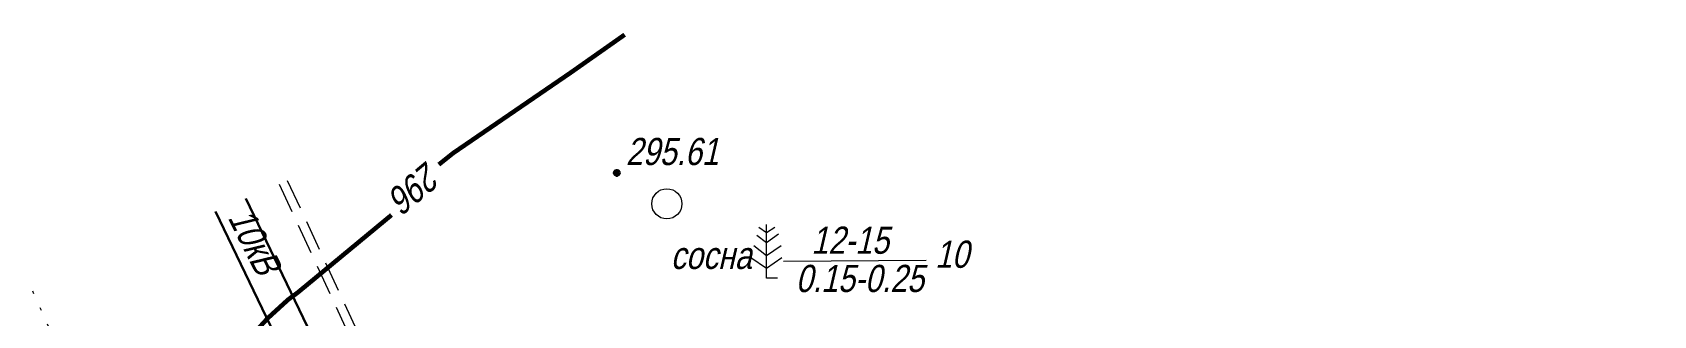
# Model space of a CAD drawing. Header units: millimetres. Extents: x 5192348 to 5192633, y 4968698 to 4968930.
# Drawn here: x 5192443.5 to 5192497.2, y 4968855.9 to 4968865.2 of the extents above; entities that cross this region are included whole.
import ezdxf

# ---------------------------------------------------------------- set-up
doc = ezdxf.new("R2010")
doc.units = ezdxf.units.MM
doc.linetypes.add('71100000a', pattern=[1, 0, -1])
doc.linetypes.add('DASHEDX2', pattern=[1.5, 1, -0.5])
for name, color, linetype, lineweight in [('31252100', 7, 'Continuous', 18), ('71100000', 7, 'Continuous', 18), ('71133600', 7, 'Continuous', 18), ('Commun', 7, 'Continuous', 18), ('CONTOURS-LABEL', 7, 'Continuous', 18), ('GEO_POINTS', 7, 'Continuous', 18), ('Otm', 7, 'Continuous', 18), ('R_Поверхность5_CNT-MAJ', 7, 'Continuous', 18), ('Sit', 7, 'Continuous', 18), ('Text_com', 7, 'Continuous', 18)]:
    doc.layers.add(name, color=color, linetype=linetype, lineweight=lineweight)
doc.styles.add('eskd', font='ESKD1.shx', dxfattribs={"width": 1.2, "oblique": 15})
doc.styles.get("Standard").update_dxf_attribs({"font": 'arial.ttf'})
doc.linetypes.add('KABELww_500', pattern='A,0.0001,-0.4,[131,ltypeshp.shx,S=0.4,R=90,X=0.4,Y=-0.4],0.2,[131,ltypeshp.shx,S=0.2,R=90,X=0.4,Y=-0.2],3.6,[131,ltypeshp.shx,S=0.2,R=-90,X=-0.4,Y=0.2],0.2,[131,ltypeshp.shx,S=0.4,R=-90,X=-0.4,Y=0.4],-0.8,4,-0.4', length=9.6001)

# ---------------------------------------------------------------- blocks, each defined once
blk = doc.blocks.new('31252100a')
blk.add_circle((0, 0), 1)
blk = doc.blocks.new('71133600')
for p, q in [((-0.52, 3.39), (0, 3.02)), ((0, 3.02), (0.55, 3.39)), ((-0.86, 2.16), (0, 1.51)), ((0, 1.51), (0.96, 2.16))]:
    blk.add_line(p, q)
for points in [[(0.71, 0), (0, 0), (0, 3.55)], [(-0.64, 2.84), (0, 2.37), (0, 2.37), (0.78, 2.93)], [(-1.05, 1.38), (0, 0.67), (1, 1.38)]]:
    blk.add_lwpolyline(points)
at = {"style": 'eskd', "oblique": 15}
blk.add_attdef('Z', (2.03, -0.19), '', height=2, dxfattribs=at)

msp = doc.modelspace()

# ---------------------------------------------------------------- linework, layer by layer
at = {"layer": '71100000', "linetype": '71100000a', "ltscale": 0.5}
msp.add_lwpolyline([(5192450.035, 4968840.02, -0.025435), (5192448.271, 4968843.83, -0.033015), (5192447.263, 4968846.905, -0.010565), (5192446.748, 4968849.109, 0.041009), (5192446.581, 4968849.668, 0.014385), (5192445.404, 4968852.443, -0.003065), (5192443.491, 4968856.684, -0.005186)], format="xyb", dxfattribs=at)
at = {"layer": 'Commun', "color": 1, "linetype": 'KABELww_500', "lineweight": 30, "elevation": 289.986, "flags": 128}
for points in [[(5192450.566, 4968859.743), (5192497.244, 4968762.638)], [(5192449.562, 4968859.309), (5192496.307, 4968762.206)]]:
    msp.add_lwpolyline(points, dxfattribs=at)
at = {"layer": 'GEO_POINTS', "lineweight": 60}
msp.add_circle((5192462.869, 4968860.593, 295.61), 0.06, dxfattribs=at)
at = {"layer": 'R_Поверхность5_CNT-MAJ', "color": 32, "elevation": 296, "flags": 128}
for points in [[(5192463.128, 4968865.174, 0.15, 0.15, 0), (5192461.343, 4968863.919, 0.15, 0.15, 0), (5192457.438, 4968861.247, 0.15, 0.15, 0), (5192456.965, 4968860.869, 0.15, 0.15, 0)], [(5192455.397, 4968859.198, 0.15, 0.15, 0), (5192452.291, 4968856.631, 0.15, 0.15, 0), (5192451.966, 4968856.391, 0.15, 0.15, 0), (5192451.294, 4968855.778, 0.15, 0.15, 0), (5192449.903, 4968854.263, 0.15, 0.15, 0), (5192446.373, 4968850.141, 0.15, 0.15, 0), (5192446.373, 4968850.141, 0.15, 0.15, 0), (5192446.373, 4968850.141, 0, 0, 0)]]:
    msp.add_lwpolyline(points, format="xyseb", dxfattribs=at)
at = {"layer": 'Sit', "linetype": 'DASHEDX2', "elevation": 294.626, "flags": 128}
for points in [[(5192451.667, 4968860.219), (5192458.515, 4968845.493), (5192462.08, 4968837.232)], [(5192451.942, 4968860.338), (5192458.789, 4968845.616), (5192462.356, 4968837.351)]]:
    msp.add_lwpolyline(points, dxfattribs=at)
at = {"layer": 'Sit', "flags": 128}
msp.add_lwpolyline([(5192468.39, 4968857.672), (5192473.12, 4968857.706)], dxfattribs=at)

# ---------------------------------------------------------------- block references
at = {"layer": '31252100', "color": 7, "xscale": 0.5, "yscale": 0.5, "zscale": 0.5}
msp.add_blockref('31252100a', (5192464.527, 4968859.569), dxfattribs=at)
at = {"layer": '71133600', "color": 7, "xscale": 0.5, "yscale": 0.5, "zscale": 0.5}
msp.add_blockref('71133600', (5192467.836, 4968857.105), dxfattribs=at)

# ---------------------------------------------------------------- texts
at = {"layer": 'CONTOURS-LABEL', "color": 32, "oblique": 13, "width": 0.8}
msp.add_text('296', height=0.9, rotation=219.7216, dxfattribs=at).set_placement((5192456.572, 4968861.024, 296))
at = {"layer": 'Otm', "oblique": 13, "width": 0.8}
for s, p in [('295.61', (5192463.169, 4968860.853, 295.61)), ('12-15', (5192469.317, 4968857.913, 0.02)), ('сосна', (5192464.656, 4968857.41, 0.02)), ('10', (5192473.421, 4968857.448, 0.02)), ('0.15-0.25', (5192468.802, 4968856.646, 0.02))]:
    msp.add_text(s, height=0.9, dxfattribs=at).set_placement(p)
at = {"layer": 'Text_com', "oblique": 13, "width": 0.8}
msp.add_text('10кВ', height=0.9, rotation=296.6455, dxfattribs=at).set_placement((5192449.956, 4968859.116, 568.007))

doc.saveas('drawing.dxf')
